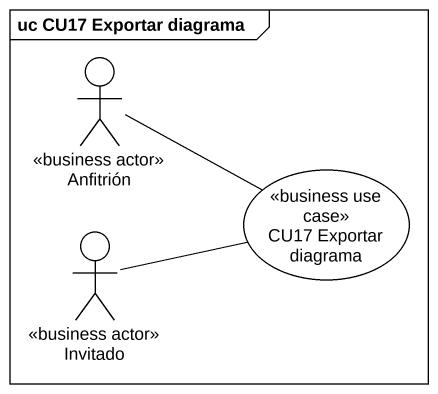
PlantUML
@startuml
mainframe uc CU17 Exportar diagrama
actor Anfitrión <<business actor>>
usecase "CU17 Exportar diagrama" as CU17_Exportar_diagrama <<business use case>>
actor Invitado <<business actor>>
Anfitrión -right- CU17_Exportar_diagrama
Invitado -right- CU17_Exportar_diagrama
@enduml
